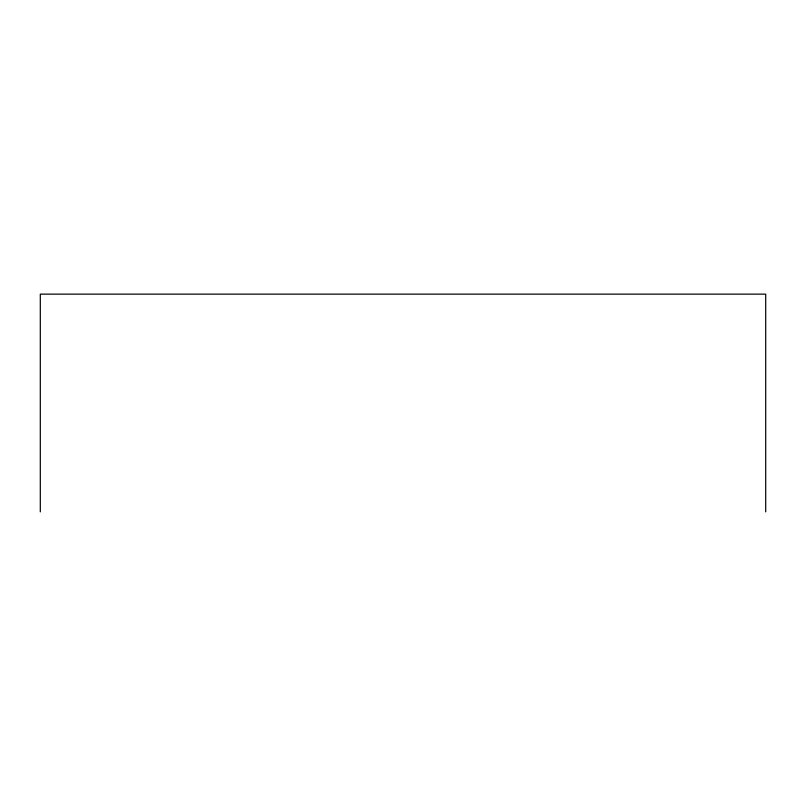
<?xml version="1.0" encoding="UTF-8"?>
<svg xmlns="http://www.w3.org/2000/svg" width="806" height="806" viewBox="0 0 806 806"><rect width="100%" height="100%" fill="white"/><g stroke="black" fill="none" stroke-linecap="round" stroke-linejoin="round"><path stroke-width="1.21" d="M765.7 511.86L765.7 294.14L40.3 294.14L40.3 511.86"/></g></svg>
